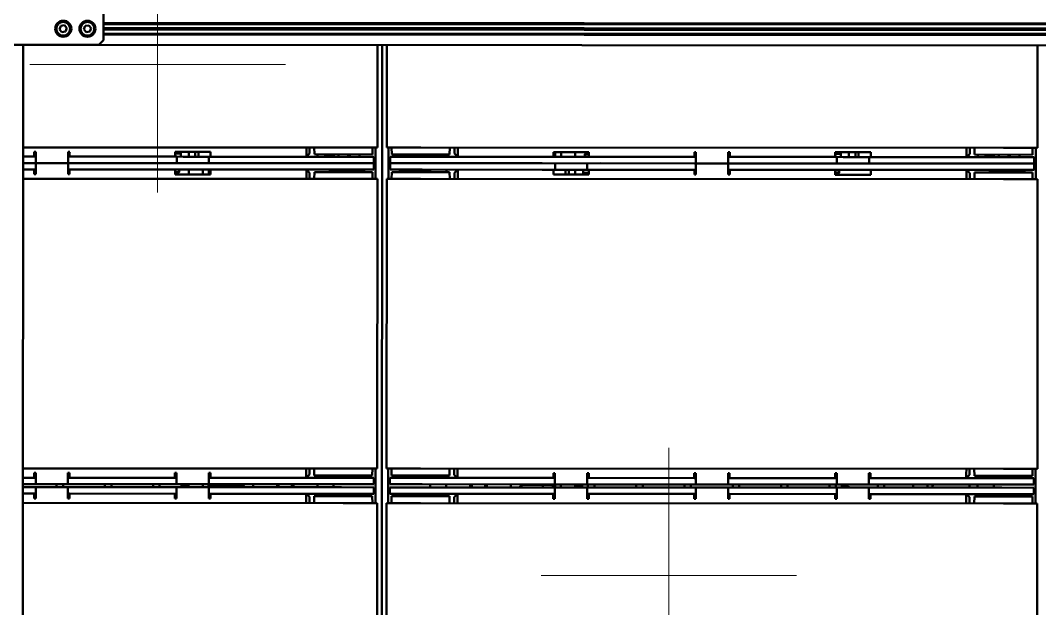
# Model space of a CAD drawing. Header units: millimetres. Extents: x 845401 to 948039, y 511594 to 550263.
# Drawn here: x 913692 to 914325, y 536162 to 536528 of the extents above; entities that cross this region are included whole.
import ezdxf

# ---------------------------------------------------------------- set-up
doc = ezdxf.new("R2010")
doc.units = ezdxf.units.MM
doc.layers.add('00', color=7, linetype='Continuous')
doc.layers.add('A-剖-0.10mm.......SECT-L01', color=255, linetype='Continuous', lineweight=18)
doc.layers.add('可见 (ISO)', color=7, linetype='Continuous', lineweight=50)

# ---------------------------------------------------------------- blocks, each defined once
blk = doc.blocks.new('单件分离新结构核图')
at = {"layer": '可见 (ISO)'}
for p, q in [((4620006.37, 895213.33), (4620006.37, 895169.33)), ((4619979.9, 895178.09), (4619979.11, 895175.94)), ((4619979.11, 895175.94), (4619980.57, 895174.18)), ((4619982.16, 895178.48), (4619979.9, 895178.09)), ((4619983.62, 895176.72), (4619982.16, 895178.48)), ((4619982.83, 895174.57), (4619983.62, 895176.72)), ((4619994.95, 895178.13), (4619994.1, 895176.01)), ((4619994.1, 895176.01), (4619995.51, 895174.2)), ((4619997.22, 895178.45), (4619994.95, 895178.13)), ((4619998.63, 895176.65), (4619997.22, 895178.45)), ((4619997.78, 895174.53), (4619998.63, 895176.65)), ((4620006.37, 895179.93), (4621076.37, 895179.93)), ((4620006.37, 895179.43), (4621076.37, 895179.43)), ((4620006.37, 895179.24), (4621076.37, 895179.24)), ((4620006.37, 895176.85), (4621076.37, 895176.85)), ((4620006.37, 895176.33), (4621076.37, 895176.33)), ((4620006.37, 895175.81), (4621076.37, 895175.81)), ((4619980.57, 895174.18), (4619982.83, 895174.57)), ((4619995.51, 895174.2), (4619997.78, 895174.53)), ((4620003.37, 895166.33), (4620006.37, 895169.33)), ((4620006.37, 895173.42), (4621076.37, 895173.42)), ((4620006.37, 895173.23), (4621076.37, 895173.23)), ((4620006.37, 895172.73), (4621076.37, 895172.73)), ((4620003.37, 895166.33), (4619879.37, 895166.33)), ((4619956.37, 894067.08), (4619956.37, 895166.33)), ((4620003.37, 895166.33), (4621048.75, 895166.33)), ((4620176.47, 895166.33), (4620176.47, 895102.63)), ((4620179.37, 894481.08), (4620179.37, 895166.33)), ((4620179.37, 895166.33), (4620179.37, 894481.08)), ((4620182.27, 895166.33), (4620182.27, 895102.63)), ((4620586.47, 895166.33), (4620586.47, 895102.63)), ((4620155.37, 895102.63), (4619956.37, 895102.63)), ((4619963.37, 895099.38), (4619963.37, 895099.88)), ((4619963.37, 895099.88), (4619964.37, 895099.88)), ((4619963.37, 895099.38), (4619963.37, 895096.88)), ((4619964.37, 895099.88), (4619964.37, 895093.38)), ((4619984.37, 895099.88), (4619984.37, 895093.38)), ((4619984.37, 895099.88), (4619985.37, 895099.88)), ((4619985.37, 895099.88), (4619985.37, 895099.38)), ((4619985.37, 895096.88), (4619985.37, 895099.38)), ((4620050.87, 895099.38), (4620050.87, 895099.88)), ((4620050.87, 895099.88), (4620072.87, 895099.88)), ((4620050.87, 895099.38), (4620050.87, 895096.88)), ((4620054.37, 895099.88), (4620054.37, 895096.88)), ((4620059.37, 895099.88), (4620059.37, 895096.88)), ((4620063.37, 895099.88), (4620063.37, 895096.88)), ((4620065.37, 895096.88), (4620065.37, 895099.88)), ((4620072.87, 895099.88), (4620072.87, 895099.38)), ((4620072.87, 895096.88), (4620072.87, 895099.38)), ((4620132.37, 895102.63), (4620132.37, 895099.38)), ((4620132.37, 895096.88), (4620132.37, 895099.38)), ((4620134.37, 895099.38), (4620134.37, 895102.63)), ((4620134.37, 895099.38), (4620134.37, 895098.88)), ((4620137.37, 895098.38), (4620137.27, 895102.63)), ((4620155.37, 895102.63), (4620176.47, 895102.63)), ((4620173.37, 895098.38), (4620173.46, 895102.63)), ((4620175.37, 895102.63), (4620175.37, 895083.13)), ((4620182.27, 895102.63), (4620203.37, 895102.63)), ((4620183.37, 895083.13), (4620183.37, 895102.63)), ((4620185.37, 895098.38), (4620185.27, 895102.63)), ((4620565.37, 895102.63), (4620203.37, 895102.63)), ((4620221.37, 895098.38), (4620221.46, 895102.63)), ((4620224.37, 895102.63), (4620224.37, 895099.38)), ((4620224.37, 895098.88), (4620224.37, 895099.38)), ((4620226.37, 895099.38), (4620226.37, 895102.63)), ((4620226.37, 895099.38), (4620226.37, 895096.88)), ((4620285.87, 895099.38), (4620285.87, 895099.88)), ((4620285.87, 895099.88), (4620307.87, 895099.88)), ((4620285.87, 895099.38), (4620285.87, 895096.88)), ((4620286.97, 895099.88), (4620286.97, 895096.88)), ((4620290.57, 895096.88), (4620290.57, 895099.88)), ((4620299.37, 895099.88), (4620299.37, 895096.88)), ((4620307.37, 895099.88), (4620307.37, 895098.58)), ((4620307.87, 895099.88), (4620307.87, 895099.38)), ((4620307.87, 895096.88), (4620307.87, 895099.38)), ((4620373.37, 895099.38), (4620373.37, 895099.88)), ((4620373.37, 895099.88), (4620374.37, 895099.88)), ((4620373.37, 895099.38), (4620373.37, 895096.88)), ((4620374.37, 895099.88), (4620374.37, 895093.38)), ((4620394.37, 895099.88), (4620394.37, 895093.38)), ((4620394.37, 895099.88), (4620395.37, 895099.88)), ((4620395.37, 895099.88), (4620395.37, 895099.38)), ((4620395.37, 895096.88), (4620395.37, 895099.38)), ((4620460.87, 895099.38), (4620460.87, 895099.88)), ((4620460.87, 895099.88), (4620482.87, 895099.88)), ((4620460.87, 895099.38), (4620460.87, 895096.88)), ((4620461.37, 895099.88), (4620461.37, 895098.88)), ((4620464.37, 895099.88), (4620464.37, 895096.88)), ((4620469.37, 895099.88), (4620469.37, 895096.88)), ((4620473.37, 895099.88), (4620473.37, 895096.88)), ((4620475.37, 895096.88), (4620475.37, 895099.88)), ((4620482.87, 895099.88), (4620482.87, 895099.38)), ((4620482.87, 895096.88), (4620482.87, 895099.38)), ((4620542.37, 895102.63), (4620542.37, 895099.38)), ((4620542.37, 895096.88), (4620542.37, 895099.38)), ((4620544.37, 895099.38), (4620544.37, 895102.63)), ((4620544.37, 895099.38), (4620544.37, 895098.88)), ((4620547.37, 895098.38), (4620547.27, 895102.63)), ((4620565.37, 895102.63), (4620586.47, 895102.63)), ((4620583.37, 895098.38), (4620583.46, 895102.63)), ((4620585.37, 895102.63), (4620585.37, 895083.13)), ((4619963.37, 895096.88), (4619956.37, 895096.88)), ((4619963.37, 895096.88), (4619964.37, 895096.88)), ((4619964.37, 895092.88), (4619964.37, 895096.88)), ((4619984.37, 895096.88), (4619985.37, 895096.88)), ((4619984.37, 895092.88), (4619984.37, 895096.88)), ((4620043.87, 895096.88), (4619985.37, 895096.88)), ((4620043.87, 895096.88), (4620050.48, 895096.88)), ((4620050.48, 895096.88), (4620050.87, 895096.88)), ((4620054.17, 895098.88), (4620050.87, 895098.88)), ((4620050.87, 895096.88), (4620051.87, 895096.88)), ((4620055.87, 895096.88), (4620051.87, 895096.88)), ((4620051.87, 895092.88), (4620051.87, 895096.88)), ((4620067.87, 895096.88), (4620055.87, 895096.88)), ((4620071.87, 895096.88), (4620067.87, 895096.88)), ((4620071.87, 895096.88), (4620072.87, 895096.88)), ((4620071.87, 895092.88), (4620071.87, 895096.88)), ((4620072.87, 895096.88), (4620073.25, 895096.88)), ((4620073.25, 895096.88), (4620079.87, 895096.88)), ((4620154.37, 895096.88), (4620079.87, 895096.88)), ((4620134.37, 895098.88), (4620132.37, 895096.88)), ((4620173.37, 895098.38), (4620137.37, 895098.38)), ((4620139.37, 895096.88), (4620139.37, 895098.38)), ((4620144.57, 895097.98), (4620144.14, 895097.55)), ((4620148.14, 895097.55), (4620144.14, 895097.55)), ((4620144.14, 895096.88), (4620144.14, 895097.55)), ((4620144.57, 895097.98), (4620147.71, 895097.98)), ((4620147.71, 895097.98), (4620148.14, 895097.55)), ((4620148.14, 895096.88), (4620148.14, 895097.55)), ((4620149.37, 895098.38), (4620149.37, 895096.88)), ((4620152.37, 895096.88), (4620152.37, 895098.38)), ((4620154.37, 895096.88), (4620174.37, 895096.88)), ((4620158.37, 895096.88), (4620158.37, 895098.38)), ((4620159.37, 895096.88), (4620159.37, 895098.38)), ((4620165.37, 895096.88), (4620165.37, 895098.38)), ((4620174.37, 895092.88), (4620174.37, 895096.88)), ((4620184.37, 895096.88), (4620204.37, 895096.88)), ((4620184.37, 895092.88), (4620184.37, 895096.88)), ((4620221.37, 895098.38), (4620185.37, 895098.38)), ((4620193.37, 895096.88), (4620193.37, 895098.38)), ((4620199.37, 895096.88), (4620199.37, 895098.38)), ((4620200.37, 895096.88), (4620200.37, 895098.38)), ((4620373.37, 895096.88), (4620204.37, 895096.88)), ((4620206.37, 895096.88), (4620206.37, 895098.38)), ((4620226.37, 895096.88), (4620224.37, 895098.88)), ((4620307.42, 895098.58), (4620305.42, 895098.58)), ((4620305.42, 895098.22), (4620305.42, 895096.88)), ((4620307.87, 895098.58), (4620307.42, 895098.58)), ((4620373.37, 895096.88), (4620374.37, 895096.88)), ((4620374.37, 895092.88), (4620374.37, 895096.88)), ((4620394.37, 895096.88), (4620395.37, 895096.88)), ((4620394.37, 895092.88), (4620394.37, 895096.88)), ((4620453.87, 895096.88), (4620395.37, 895096.88)), ((4620453.87, 895096.88), (4620460.48, 895096.88)), ((4620460.48, 895096.88), (4620460.87, 895096.88)), ((4620464.17, 895098.88), (4620460.87, 895098.88)), ((4620460.87, 895096.88), (4620461.87, 895096.88)), ((4620465.87, 895096.88), (4620461.87, 895096.88)), ((4620461.87, 895092.88), (4620461.87, 895096.88)), ((4620477.87, 895096.88), (4620465.87, 895096.88)), ((4620481.87, 895096.88), (4620477.87, 895096.88)), ((4620481.87, 895096.88), (4620482.87, 895096.88)), ((4620481.87, 895092.88), (4620481.87, 895096.88)), ((4620482.87, 895096.88), (4620483.25, 895096.88)), ((4620483.25, 895096.88), (4620489.87, 895096.88)), ((4620564.37, 895096.88), (4620489.87, 895096.88)), ((4620544.37, 895098.88), (4620542.37, 895096.88)), ((4620583.37, 895098.38), (4620547.37, 895098.38)), ((4620549.37, 895096.88), (4620549.37, 895098.38)), ((4620554.57, 895097.98), (4620554.14, 895097.55)), ((4620558.14, 895097.55), (4620554.14, 895097.55)), ((4620554.14, 895096.88), (4620554.14, 895097.55)), ((4620554.57, 895097.98), (4620557.71, 895097.98)), ((4620557.71, 895097.98), (4620558.14, 895097.55)), ((4620558.14, 895096.88), (4620558.14, 895097.55)), ((4620559.37, 895098.38), (4620559.37, 895096.88)), ((4620562.37, 895096.88), (4620562.37, 895098.38)), ((4620564.37, 895096.88), (4620584.37, 895096.88)), ((4620568.37, 895096.88), (4620568.37, 895098.38)), ((4620569.37, 895096.88), (4620569.37, 895098.38)), ((4620575.37, 895096.88), (4620575.37, 895098.38)), ((4620584.37, 895092.88), (4620584.37, 895096.88)), ((4619963.37, 895092.88), (4619956.37, 895092.88)), ((4619956.37, 895092.88), (4619963.37, 895092.88)), ((4619956.37, 895088.88), (4619963.37, 895088.88)), ((4619963.37, 895092.88), (4619964.37, 895092.88)), ((4619964.37, 895092.88), (4619963.37, 895092.88)), ((4619964.37, 895088.88), (4619963.37, 895088.88)), ((4619963.37, 895088.88), (4619963.37, 895086.38)), ((4619964.87, 895092.88), (4619964.37, 895092.88)), ((4619964.37, 895092.88), (4619964.37, 895088.88)), ((4619964.37, 895092.88), (4619964.87, 895092.88)), ((4619964.37, 895085.88), (4619964.37, 895092.38)), ((4619983.87, 895092.88), (4619964.87, 895092.88)), ((4619964.87, 895092.88), (4619983.87, 895092.88)), ((4619984.37, 895092.88), (4619983.87, 895092.88)), ((4619983.87, 895092.88), (4619984.37, 895092.88)), ((4619984.37, 895092.88), (4619985.37, 895092.88)), ((4619984.37, 895092.88), (4619984.37, 895088.88)), ((4619985.37, 895092.88), (4619984.37, 895092.88)), ((4619984.37, 895085.88), (4619984.37, 895092.38)), ((4619985.37, 895088.88), (4619984.37, 895088.88)), ((4620154.37, 895092.88), (4619985.37, 895092.88)), ((4619985.37, 895092.88), (4620043.87, 895092.88)), ((4619985.37, 895088.88), (4620154.37, 895088.88)), ((4619985.37, 895086.38), (4619985.37, 895088.88)), ((4620050.87, 895088.88), (4620050.87, 895086.38)), ((4620050.87, 895087.18), (4620051.31, 895087.18)), ((4620051.31, 895087.18), (4620053.31, 895087.18)), ((4620053.31, 895087.54), (4620053.31, 895088.88)), ((4620059.37, 895088.88), (4620059.37, 895085.88)), ((4620068.17, 895088.88), (4620068.17, 895085.88)), ((4620071.76, 895088.88), (4620071.76, 895085.88)), ((4620072.87, 895086.38), (4620072.87, 895088.88)), ((4620079.87, 895092.88), (4620154.37, 895092.88)), ((4620132.37, 895088.88), (4620134.37, 895086.88)), ((4620132.37, 895086.38), (4620132.37, 895088.88)), ((4620134.37, 895086.88), (4620134.37, 895086.38)), ((4620137.37, 895087.38), (4620137.27, 895083.13)), ((4620137.37, 895087.38), (4620173.37, 895087.38)), ((4620146.92, 895088.88), (4620146.92, 895087.98)), ((4620149.37, 895087.98), (4620146.92, 895087.98)), ((4620149.87, 895088.88), (4620149.37, 895088.38)), ((4620161.37, 895088.38), (4620149.37, 895088.38)), ((4620149.37, 895088.38), (4620149.37, 895087.38)), ((4620154.37, 895092.88), (4620174.37, 895092.88)), ((4620174.37, 895092.88), (4620154.37, 895092.88)), ((4620174.37, 895088.88), (4620154.37, 895088.88)), ((4620160.87, 895088.88), (4620161.37, 895088.38)), ((4620168.37, 895088.38), (4620161.37, 895088.38)), ((4620161.37, 895088.38), (4620161.37, 895087.38)), ((4620167.87, 895088.88), (4620168.37, 895088.38)), ((4620168.37, 895088.38), (4620168.37, 895087.38)), ((4620173.37, 895087.38), (4620173.46, 895083.13)), ((4620174.37, 895092.88), (4620174.37, 895088.88)), ((4620184.37, 895092.88), (4620204.37, 895092.88)), ((4620184.37, 895092.88), (4620184.37, 895088.88)), ((4620204.37, 895092.88), (4620184.37, 895092.88)), ((4620204.37, 895088.88), (4620184.37, 895088.88)), ((4620185.37, 895087.38), (4620185.27, 895083.13)), ((4620185.37, 895087.38), (4620221.37, 895087.38)), ((4620190.87, 895088.88), (4620190.37, 895088.38)), ((4620197.37, 895088.38), (4620190.37, 895088.38)), ((4620190.37, 895088.38), (4620190.37, 895087.38)), ((4620197.87, 895088.88), (4620197.37, 895088.38)), ((4620209.37, 895088.38), (4620197.37, 895088.38)), ((4620197.37, 895088.38), (4620197.37, 895087.38)), ((4620278.87, 895092.88), (4620204.37, 895092.88)), ((4620204.37, 895092.88), (4620373.37, 895092.88)), ((4620204.37, 895088.88), (4620278.87, 895088.88)), ((4620208.87, 895088.88), (4620209.37, 895088.38)), ((4620209.37, 895088.38), (4620209.37, 895088.88)), ((4620209.37, 895088.38), (4620209.37, 895087.38)), ((4620219.37, 895088.88), (4620219.37, 895087.38)), ((4620221.37, 895087.38), (4620221.46, 895083.13)), ((4620224.37, 895086.88), (4620226.37, 895088.88)), ((4620224.37, 895086.38), (4620224.37, 895086.88)), ((4620226.37, 895088.88), (4620226.37, 895086.38)), ((4620285.48, 895088.88), (4620278.87, 895088.88)), ((4620285.87, 895088.88), (4620285.48, 895088.88)), ((4620286.87, 895088.88), (4620285.87, 895088.88)), ((4620285.87, 895088.88), (4620285.87, 895086.38)), ((4620286.87, 895092.88), (4620286.87, 895088.88)), ((4620286.87, 895088.88), (4620290.87, 895088.88)), ((4620290.87, 895088.88), (4620302.87, 895088.88)), ((4620293.37, 895088.88), (4620293.37, 895085.88)), ((4620295.37, 895085.88), (4620295.37, 895088.88)), ((4620299.37, 895085.88), (4620299.37, 895088.88)), ((4620302.87, 895088.88), (4620306.87, 895088.88)), ((4620304.37, 895085.88), (4620304.37, 895088.88)), ((4620304.57, 895086.88), (4620307.87, 895086.88)), ((4620306.87, 895092.88), (4620306.87, 895088.88)), ((4620307.87, 895088.88), (4620306.87, 895088.88)), ((4620307.71, 895086.88), (4620307.71, 895085.88)), ((4620307.87, 895086.38), (4620307.87, 895088.88)), ((4620308.25, 895088.88), (4620307.87, 895088.88)), ((4620314.87, 895088.88), (4620308.25, 895088.88)), ((4620373.37, 895092.88), (4620314.87, 895092.88)), ((4620314.87, 895088.88), (4620373.37, 895088.88)), ((4620373.37, 895092.88), (4620374.37, 895092.88)), ((4620374.37, 895092.88), (4620373.37, 895092.88)), ((4620374.37, 895088.88), (4620373.37, 895088.88)), ((4620373.37, 895088.88), (4620373.37, 895086.38)), ((4620374.87, 895092.88), (4620374.37, 895092.88)), ((4620374.37, 895092.88), (4620374.37, 895088.88)), ((4620374.37, 895092.88), (4620374.87, 895092.88)), ((4620374.37, 895085.88), (4620374.37, 895092.38)), ((4620393.87, 895092.88), (4620374.87, 895092.88)), ((4620374.87, 895092.88), (4620393.87, 895092.88)), ((4620394.37, 895092.88), (4620393.87, 895092.88)), ((4620393.87, 895092.88), (4620394.37, 895092.88)), ((4620394.37, 895092.88), (4620395.37, 895092.88)), ((4620394.37, 895092.88), (4620394.37, 895088.88)), ((4620395.37, 895092.88), (4620394.37, 895092.88)), ((4620394.37, 895085.88), (4620394.37, 895092.38)), ((4620395.37, 895088.88), (4620394.37, 895088.88)), ((4620564.37, 895092.88), (4620395.37, 895092.88)), ((4620395.37, 895092.88), (4620453.87, 895092.88)), ((4620395.37, 895088.88), (4620564.37, 895088.88)), ((4620395.37, 895086.38), (4620395.37, 895088.88)), ((4620460.87, 895088.88), (4620460.87, 895086.38)), ((4620460.87, 895087.18), (4620461.31, 895087.18)), ((4620461.31, 895087.18), (4620463.31, 895087.18)), ((4620461.37, 895087.18), (4620461.37, 895085.88)), ((4620463.31, 895087.54), (4620463.31, 895088.88)), ((4620482.87, 895086.38), (4620482.87, 895088.88)), ((4620489.87, 895092.88), (4620564.37, 895092.88)), ((4620542.37, 895088.88), (4620544.37, 895086.88)), ((4620542.37, 895086.38), (4620542.37, 895088.88)), ((4620544.37, 895086.88), (4620544.37, 895086.38)), ((4620547.37, 895087.38), (4620547.27, 895083.13)), ((4620547.37, 895087.38), (4620583.37, 895087.38)), ((4620556.92, 895088.88), (4620556.92, 895087.98)), ((4620559.37, 895087.98), (4620556.92, 895087.98)), ((4620559.87, 895088.88), (4620559.37, 895088.38)), ((4620571.37, 895088.38), (4620559.37, 895088.38)), ((4620559.37, 895088.38), (4620559.37, 895087.38)), ((4620564.37, 895092.88), (4620584.37, 895092.88)), ((4620584.37, 895092.88), (4620564.37, 895092.88)), ((4620584.37, 895088.88), (4620564.37, 895088.88)), ((4620570.87, 895088.88), (4620571.37, 895088.38)), ((4620578.37, 895088.38), (4620571.37, 895088.38)), ((4620571.37, 895088.38), (4620571.37, 895087.38)), ((4620577.87, 895088.88), (4620578.37, 895088.38)), ((4620578.37, 895088.38), (4620578.37, 895087.38)), ((4620583.37, 895087.38), (4620583.46, 895083.13)), ((4620584.37, 895092.88), (4620584.37, 895088.88)), ((4619956.37, 895083.13), (4620155.37, 895083.13)), ((4619963.37, 895085.88), (4619963.37, 895086.38)), ((4619964.37, 895085.88), (4619963.37, 895085.88)), ((4619985.37, 895085.88), (4619984.37, 895085.88)), ((4619985.37, 895086.38), (4619985.37, 895085.88)), ((4620050.87, 895085.88), (4620050.87, 895086.38)), ((4620072.87, 895085.88), (4620050.87, 895085.88)), ((4620072.87, 895086.38), (4620072.87, 895085.88)), ((4620132.37, 895086.38), (4620132.37, 895083.13)), ((4620134.37, 895083.13), (4620134.37, 895086.38)), ((4620176.47, 895083.13), (4620155.37, 895083.13)), ((4620176.47, 894903.13), (4620176.47, 895083.13)), ((4620203.37, 895083.13), (4620182.27, 895083.13)), ((4620182.27, 894903.13), (4620182.27, 895083.13)), ((4620203.37, 895083.13), (4620565.37, 895083.13)), ((4620224.37, 895086.38), (4620224.37, 895083.13)), ((4620226.37, 895083.13), (4620226.37, 895086.38)), ((4620285.87, 895085.88), (4620285.87, 895086.38)), ((4620307.87, 895085.88), (4620285.87, 895085.88)), ((4620307.87, 895086.38), (4620307.87, 895085.88)), ((4620373.37, 895085.88), (4620373.37, 895086.38)), ((4620374.37, 895085.88), (4620373.37, 895085.88)), ((4620395.37, 895085.88), (4620394.37, 895085.88)), ((4620395.37, 895086.38), (4620395.37, 895085.88)), ((4620460.87, 895085.88), (4620460.87, 895086.38)), ((4620482.87, 895085.88), (4620460.87, 895085.88)), ((4620482.87, 895086.38), (4620482.87, 895085.88)), ((4620542.37, 895086.38), (4620542.37, 895083.13)), ((4620544.37, 895083.13), (4620544.37, 895086.38)), ((4620586.47, 895083.13), (4620565.37, 895083.13)), ((4620586.47, 894903.13), (4620586.47, 895083.13)), ((4619956.37, 894903.13), (4620155.37, 894903.13)), ((4620132.37, 894903.13), (4620132.37, 894899.88)), ((4620134.37, 894899.88), (4620134.37, 894903.13)), ((4620137.37, 894898.88), (4620137.27, 894903.13)), ((4620176.47, 894903.13), (4620155.37, 894903.13)), ((4620173.37, 894898.88), (4620173.46, 894903.13)), ((4620175.37, 894903.13), (4620175.37, 894881.73)), ((4620203.37, 894903.13), (4620182.27, 894903.13)), ((4620183.37, 894881.73), (4620183.37, 894903.13)), ((4620185.37, 894898.88), (4620185.27, 894903.13)), ((4620203.37, 894903.13), (4620565.37, 894903.13)), ((4620221.37, 894898.88), (4620221.46, 894903.13)), ((4620224.37, 894903.13), (4620224.37, 894899.88)), ((4620226.37, 894899.88), (4620226.37, 894903.13)), ((4620542.37, 894903.13), (4620542.37, 894899.88)), ((4620544.37, 894899.88), (4620544.37, 894903.13)), ((4620547.37, 894898.88), (4620547.27, 894903.13)), ((4620586.47, 894903.13), (4620565.37, 894903.13)), ((4620583.37, 894898.88), (4620583.46, 894903.13)), ((4620585.37, 894903.13), (4620585.37, 894881.73)), ((4619963.37, 894897.38), (4619956.37, 894897.38)), ((4619963.37, 894899.88), (4619963.37, 894900.38)), ((4619963.37, 894900.38), (4619964.37, 894900.38)), ((4619963.37, 894900.08), (4619964.37, 894900.08)), ((4619963.37, 894899.88), (4619963.37, 894897.38)), ((4619963.37, 894897.38), (4619964.37, 894897.38)), ((4619964.37, 894900.38), (4619964.37, 894893.88)), ((4619964.37, 894897.38), (4619964.37, 894893.38)), ((4619984.37, 894900.38), (4619984.37, 894893.88)), ((4619984.37, 894900.38), (4619985.37, 894900.38)), ((4619984.37, 894900.08), (4619985.37, 894900.08)), ((4619984.37, 894897.38), (4619984.37, 894893.38)), ((4619984.37, 894897.38), (4619985.37, 894897.38)), ((4619985.37, 894900.38), (4619985.37, 894899.88)), ((4619985.37, 894897.38), (4619985.37, 894899.88)), ((4620050.87, 894897.38), (4619985.37, 894897.38)), ((4620050.87, 894899.88), (4620050.87, 894900.38)), ((4620050.87, 894900.38), (4620051.87, 894900.38)), ((4620050.87, 894899.88), (4620050.87, 894897.38)), ((4620050.87, 894897.38), (4620051.87, 894897.38)), ((4620051.87, 894900.38), (4620051.87, 894893.88)), ((4620051.87, 894897.38), (4620051.87, 894893.38)), ((4620071.87, 894900.38), (4620071.87, 894893.88)), ((4620071.87, 894900.38), (4620072.87, 894900.38)), ((4620071.87, 894897.38), (4620071.87, 894893.38)), ((4620071.87, 894897.38), (4620072.87, 894897.38)), ((4620072.87, 894900.38), (4620072.87, 894899.88)), ((4620072.87, 894897.38), (4620072.87, 894899.88)), ((4620154.37, 894897.38), (4620072.87, 894897.38)), ((4620132.37, 894897.38), (4620132.37, 894899.88)), ((4620132.37, 894897.38), (4620134.37, 894899.38)), ((4620134.37, 894899.88), (4620134.37, 894899.38)), ((4620137.37, 894898.88), (4620173.37, 894898.88)), ((4620139.37, 894897.38), (4620139.37, 894898.88)), ((4620149.37, 894898.88), (4620149.37, 894897.88)), ((4620149.37, 894897.88), (4620149.37, 894897.38)), ((4620149.37, 894897.88), (4620161.37, 894897.88)), ((4620149.87, 894897.38), (4620149.37, 894897.88)), ((4620154.37, 894897.38), (4620174.37, 894897.38)), ((4620160.87, 894897.38), (4620161.37, 894897.88)), ((4620161.37, 894898.88), (4620161.37, 894897.88)), ((4620161.37, 894897.88), (4620168.37, 894897.88)), ((4620167.87, 894897.38), (4620168.37, 894897.88)), ((4620168.37, 894898.88), (4620168.37, 894897.88)), ((4620174.37, 894897.38), (4620174.37, 894893.38)), ((4620184.37, 894897.38), (4620184.37, 894893.38)), ((4620184.37, 894897.38), (4620204.37, 894897.38)), ((4620185.37, 894898.88), (4620221.37, 894898.88)), ((4620190.37, 894898.88), (4620190.37, 894897.88)), ((4620190.37, 894897.88), (4620197.37, 894897.88)), ((4620190.87, 894897.38), (4620190.37, 894897.88)), ((4620197.37, 894898.88), (4620197.37, 894897.88)), ((4620197.37, 894897.88), (4620209.37, 894897.88)), ((4620197.87, 894897.38), (4620197.37, 894897.88)), ((4620285.87, 894897.38), (4620204.37, 894897.38)), ((4620208.87, 894897.38), (4620209.37, 894897.88)), ((4620209.37, 894898.88), (4620209.37, 894897.88)), ((4620209.37, 894897.38), (4620209.37, 894897.88)), ((4620219.37, 894898.88), (4620219.37, 894897.38)), ((4620224.37, 894899.38), (4620224.37, 894899.88)), ((4620224.37, 894899.38), (4620226.37, 894897.38)), ((4620226.37, 894899.88), (4620226.37, 894897.38)), ((4620285.87, 894899.88), (4620285.87, 894900.38)), ((4620285.87, 894900.38), (4620286.87, 894900.38)), ((4620285.87, 894899.88), (4620285.87, 894897.38)), ((4620285.87, 894897.38), (4620286.87, 894897.38)), ((4620286.87, 894900.38), (4620286.87, 894893.88)), ((4620286.87, 894897.38), (4620286.87, 894893.38)), ((4620306.87, 894900.38), (4620306.87, 894893.88)), ((4620306.87, 894900.38), (4620307.87, 894900.38)), ((4620306.87, 894899.38), (4620307.87, 894899.38)), ((4620306.87, 894897.38), (4620306.87, 894893.38)), ((4620306.87, 894897.38), (4620307.87, 894897.38)), ((4620307.37, 894900.38), (4620307.37, 894899.38)), ((4620307.87, 894900.38), (4620307.87, 894899.88)), ((4620307.87, 894897.38), (4620307.87, 894899.88)), ((4620373.37, 894897.38), (4620307.87, 894897.38)), ((4620373.37, 894899.88), (4620373.37, 894900.38)), ((4620373.37, 894900.38), (4620374.37, 894900.38)), ((4620373.37, 894900.08), (4620374.37, 894900.08)), ((4620373.37, 894899.88), (4620373.37, 894897.38)), ((4620373.37, 894897.38), (4620374.37, 894897.38)), ((4620374.37, 894900.38), (4620374.37, 894893.88)), ((4620374.37, 894897.38), (4620374.37, 894893.38)), ((4620394.37, 894900.38), (4620394.37, 894893.88)), ((4620394.37, 894900.38), (4620395.37, 894900.38)), ((4620394.37, 894900.08), (4620395.37, 894900.08)), ((4620394.37, 894897.38), (4620394.37, 894893.38)), ((4620394.37, 894897.38), (4620395.37, 894897.38)), ((4620395.37, 894900.38), (4620395.37, 894899.88)), ((4620395.37, 894897.38), (4620395.37, 894899.88)), ((4620460.87, 894897.38), (4620395.37, 894897.38)), ((4620460.87, 894899.88), (4620460.87, 894900.38)), ((4620460.87, 894900.38), (4620461.87, 894900.38)), ((4620460.87, 894900.08), (4620461.87, 894900.08)), ((4620460.87, 894899.88), (4620460.87, 894897.38)), ((4620460.87, 894897.38), (4620461.87, 894897.38)), ((4620461.37, 894900.38), (4620461.37, 894900.08)), ((4620461.87, 894900.38), (4620461.87, 894893.88)), ((4620461.87, 894897.38), (4620461.87, 894893.38)), ((4620481.87, 894900.38), (4620481.87, 894893.88)), ((4620481.87, 894900.38), (4620482.87, 894900.38)), ((4620481.87, 894900.08), (4620482.87, 894900.08)), ((4620481.87, 894897.38), (4620481.87, 894893.38)), ((4620481.87, 894897.38), (4620482.87, 894897.38)), ((4620482.87, 894900.38), (4620482.87, 894899.88)), ((4620482.87, 894897.38), (4620482.87, 894899.88)), ((4620564.37, 894897.38), (4620482.87, 894897.38)), ((4620542.37, 894897.38), (4620542.37, 894899.88)), ((4620542.37, 894897.38), (4620544.37, 894899.38)), ((4620544.37, 894899.88), (4620544.37, 894899.38)), ((4620547.37, 894898.88), (4620583.37, 894898.88)), ((4620549.37, 894897.38), (4620549.37, 894898.88)), ((4620559.37, 894898.88), (4620559.37, 894897.88)), ((4620559.37, 894897.88), (4620559.37, 894897.38)), ((4620559.37, 894897.88), (4620571.37, 894897.88)), ((4620559.87, 894897.38), (4620559.37, 894897.88)), ((4620564.37, 894897.38), (4620584.37, 894897.38)), ((4620570.87, 894897.38), (4620571.37, 894897.88)), ((4620571.37, 894898.88), (4620571.37, 894897.88)), ((4620571.37, 894897.88), (4620578.37, 894897.88)), ((4620577.87, 894897.38), (4620578.37, 894897.88)), ((4620578.37, 894898.88), (4620578.37, 894897.88)), ((4620584.37, 894897.38), (4620584.37, 894893.38)), ((4619956.37, 894893.38), (4619963.37, 894893.38)), ((4619963.37, 894891.48), (4619956.37, 894891.48)), ((4619964.37, 894893.38), (4619963.37, 894893.38)), ((4619963.37, 894891.48), (4619964.37, 894891.48)), ((4619964.37, 894893.38), (4619964.87, 894893.38)), ((4619964.87, 894891.48), (4619964.37, 894891.48)), ((4619964.37, 894887.48), (4619964.37, 894891.48)), ((4619964.37, 894884.48), (4619964.37, 894890.98)), ((4619964.87, 894893.38), (4619983.87, 894893.38)), ((4619983.87, 894891.48), (4619964.87, 894891.48)), ((4619977.37, 894893.38), (4619977.37, 894891.48)), ((4619981.37, 894893.38), (4619981.37, 894891.48)), ((4619983.87, 894893.38), (4619984.37, 894893.38)), ((4619984.37, 894891.48), (4619983.87, 894891.48)), ((4619985.37, 894893.38), (4619984.37, 894893.38)), ((4619984.37, 894891.48), (4619985.37, 894891.48)), ((4619984.37, 894887.48), (4619984.37, 894891.48)), ((4619984.37, 894884.48), (4619984.37, 894890.98)), ((4619985.37, 894893.38), (4620050.87, 894893.38)), ((4620050.87, 894891.48), (4619985.37, 894891.48)), ((4620007.37, 894893.38), (4620007.37, 894891.48)), ((4620011.37, 894893.38), (4620011.37, 894891.48)), ((4620037.37, 894893.38), (4620037.37, 894891.48)), ((4620041.37, 894893.38), (4620041.37, 894891.48)), ((4620051.87, 894893.38), (4620050.87, 894893.38)), ((4620050.87, 894891.48), (4620051.87, 894891.48)), ((4620051.87, 894893.38), (4620052.37, 894893.38)), ((4620052.37, 894891.48), (4620051.87, 894891.48)), ((4620051.87, 894887.48), (4620051.87, 894891.48)), ((4620051.87, 894884.48), (4620051.87, 894890.98)), ((4620052.37, 894893.38), (4620071.37, 894893.38)), ((4620071.37, 894891.48), (4620052.37, 894891.48)), ((4620054.37, 894892.23), (4620054.37, 894891.48)), ((4620058.87, 894892.23), (4620054.37, 894892.23)), ((4620059.37, 894893.38), (4620059.37, 894891.73)), ((4620059.37, 894891.73), (4620059.37, 894891.48)), ((4620068.17, 894893.38), (4620068.17, 894891.48)), ((4620071.37, 894893.38), (4620071.87, 894893.38)), ((4620071.87, 894891.48), (4620071.37, 894891.48)), ((4620071.76, 894893.38), (4620071.76, 894891.57)), ((4620072.87, 894893.38), (4620071.87, 894893.38)), ((4620071.87, 894891.48), (4620072.87, 894891.48)), ((4620071.87, 894887.48), (4620071.87, 894891.48)), ((4620071.87, 894884.48), (4620071.87, 894890.98)), ((4620072.87, 894893.38), (4620154.37, 894893.38)), ((4620154.37, 894891.48), (4620072.87, 894891.48)), ((4620074.37, 894893.08), (4620091.37, 894893.08)), ((4620079.37, 894891.48), (4620079.37, 894893.08)), ((4620099.37, 894893.38), (4620099.37, 894891.48)), ((4620114.27, 894891.48), (4620114.27, 894893.38)), ((4620115.27, 894891.48), (4620115.27, 894893.38)), ((4620123.47, 894891.48), (4620123.47, 894893.38)), ((4620124.47, 894891.48), (4620124.47, 894893.38)), ((4620139.37, 894891.48), (4620139.37, 894893.38)), ((4620149.37, 894893.38), (4620149.37, 894891.48)), ((4620174.37, 894893.38), (4620154.37, 894893.38)), ((4620154.37, 894891.48), (4620174.37, 894891.48)), ((4620174.37, 894887.48), (4620174.37, 894891.48)), ((4620204.37, 894893.38), (4620184.37, 894893.38)), ((4620184.37, 894891.48), (4620204.37, 894891.48)), ((4620184.37, 894887.48), (4620184.37, 894891.48)), ((4620204.37, 894893.38), (4620285.87, 894893.38)), ((4620285.87, 894891.48), (4620204.37, 894891.48)), ((4620209.37, 894891.48), (4620209.37, 894893.38)), ((4620219.37, 894893.38), (4620219.37, 894891.48)), ((4620234.27, 894891.48), (4620234.27, 894893.38)), ((4620235.27, 894891.48), (4620235.27, 894893.38)), ((4620243.47, 894891.48), (4620243.47, 894893.38)), ((4620244.47, 894891.48), (4620244.47, 894893.38)), ((4620259.37, 894893.38), (4620259.37, 894891.48)), ((4620267.37, 894893.08), (4620284.37, 894893.08)), ((4620279.37, 894891.48), (4620279.37, 894893.08)), ((4620286.87, 894893.38), (4620285.87, 894893.38)), ((4620285.87, 894891.48), (4620286.87, 894891.48)), ((4620286.87, 894893.38), (4620287.37, 894893.38)), ((4620287.37, 894891.48), (4620286.87, 894891.48)), ((4620286.87, 894887.48), (4620286.87, 894891.48)), ((4620286.87, 894884.48), (4620286.87, 894890.98)), ((4620286.97, 894893.38), (4620286.97, 894891.57)), ((4620287.37, 894893.38), (4620306.37, 894893.38)), ((4620306.37, 894891.48), (4620287.37, 894891.48)), ((4620290.57, 894891.48), (4620290.57, 894893.38)), ((4620299.37, 894893.13), (4620299.37, 894893.38)), ((4620299.37, 894893.13), (4620299.37, 894891.48)), ((4620299.87, 894892.63), (4620304.37, 894892.63)), ((4620304.37, 894892.63), (4620304.37, 894893.38)), ((4620306.37, 894893.38), (4620306.87, 894893.38)), ((4620306.87, 894891.48), (4620306.37, 894891.48)), ((4620307.87, 894893.38), (4620306.87, 894893.38)), ((4620306.87, 894891.48), (4620307.87, 894891.48)), ((4620306.87, 894887.48), (4620306.87, 894891.48)), ((4620306.87, 894884.48), (4620306.87, 894890.98)), ((4620307.37, 894893.38), (4620307.37, 894891.48)), ((4620307.87, 894893.38), (4620373.37, 894893.38)), ((4620373.37, 894891.48), (4620307.87, 894891.48)), ((4620311.37, 894893.38), (4620311.37, 894891.48)), ((4620337.37, 894893.38), (4620337.37, 894891.48)), ((4620341.37, 894893.38), (4620341.37, 894891.48)), ((4620367.37, 894893.38), (4620367.37, 894891.48)), ((4620371.37, 894893.38), (4620371.37, 894891.48)), ((4620374.37, 894893.38), (4620373.37, 894893.38)), ((4620373.37, 894891.48), (4620374.37, 894891.48)), ((4620374.37, 894893.38), (4620374.87, 894893.38)), ((4620374.87, 894891.48), (4620374.37, 894891.48)), ((4620374.37, 894887.48), (4620374.37, 894891.48)), ((4620374.37, 894884.48), (4620374.37, 894890.98)), ((4620374.87, 894893.38), (4620393.87, 894893.38)), ((4620393.87, 894891.48), (4620374.87, 894891.48)), ((4620393.87, 894893.38), (4620394.37, 894893.38)), ((4620394.37, 894891.48), (4620393.87, 894891.48)), ((4620395.37, 894893.38), (4620394.37, 894893.38)), ((4620394.37, 894891.48), (4620395.37, 894891.48)), ((4620394.37, 894887.48), (4620394.37, 894891.48)), ((4620394.37, 894884.48), (4620394.37, 894890.98)), ((4620395.37, 894893.38), (4620460.87, 894893.38)), ((4620460.87, 894891.48), (4620395.37, 894891.48)), ((4620397.37, 894893.38), (4620397.37, 894891.48)), ((4620401.37, 894893.38), (4620401.37, 894891.48)), ((4620427.37, 894893.38), (4620427.37, 894891.48)), ((4620431.37, 894893.38), (4620431.37, 894891.48)), ((4620457.37, 894893.38), (4620457.37, 894891.48)), ((4620461.87, 894893.38), (4620460.87, 894893.38)), ((4620460.87, 894891.48), (4620461.87, 894891.48)), ((4620461.37, 894893.38), (4620461.37, 894891.48)), ((4620461.87, 894893.38), (4620462.37, 894893.38)), ((4620462.37, 894891.48), (4620461.87, 894891.48)), ((4620461.87, 894887.48), (4620461.87, 894891.48)), ((4620461.87, 894884.48), (4620461.87, 894890.98)), ((4620462.37, 894893.38), (4620481.37, 894893.38)), ((4620481.37, 894891.48), (4620462.37, 894891.48)), ((4620464.37, 894892.23), (4620464.37, 894891.48)), ((4620468.87, 894892.23), (4620464.37, 894892.23)), ((4620469.37, 894891.73), (4620469.37, 894891.48)), ((4620481.37, 894893.38), (4620481.87, 894893.38)), ((4620481.87, 894891.48), (4620481.37, 894891.48)), ((4620482.87, 894893.38), (4620481.87, 894893.38)), ((4620481.87, 894891.48), (4620482.87, 894891.48)), ((4620481.87, 894887.48), (4620481.87, 894891.48)), ((4620481.87, 894884.48), (4620481.87, 894890.98)), ((4620482.87, 894893.38), (4620564.37, 894893.38)), ((4620564.37, 894891.48), (4620482.87, 894891.48)), ((4620487.37, 894893.38), (4620487.37, 894891.48)), ((4620491.37, 894893.38), (4620491.37, 894891.48)), ((4620509.37, 894891.48), (4620509.37, 894893.38)), ((4620518.17, 894893.38), (4620518.17, 894891.48)), ((4620549.37, 894891.48), (4620549.37, 894893.38)), ((4620559.37, 894893.38), (4620559.37, 894891.48)), ((4620584.37, 894893.38), (4620564.37, 894893.38)), ((4620564.37, 894891.48), (4620584.37, 894891.48)), ((4620584.37, 894887.48), (4620584.37, 894891.48)), ((4619956.37, 894887.48), (4619963.37, 894887.48)), ((4619964.37, 894887.48), (4619963.37, 894887.48)), ((4619963.37, 894887.48), (4619963.37, 894884.98)), ((4619963.37, 894884.48), (4619963.37, 894884.98)), ((4619964.37, 894884.48), (4619963.37, 894884.48)), ((4619985.37, 894887.48), (4619984.37, 894887.48)), ((4619985.37, 894884.48), (4619984.37, 894884.48)), ((4619985.37, 894887.48), (4620050.87, 894887.48)), ((4619985.37, 894884.98), (4619985.37, 894887.48)), ((4619985.37, 894884.98), (4619985.37, 894884.48)), ((4620051.87, 894887.48), (4620050.87, 894887.48)), ((4620050.87, 894887.48), (4620050.87, 894884.98)), ((4620051.87, 894885.48), (4620050.87, 894885.48)), ((4620050.87, 894884.48), (4620050.87, 894884.98)), ((4620051.87, 894884.48), (4620050.87, 894884.48)), ((4620072.87, 894887.48), (4620071.87, 894887.48)), ((4620072.87, 894884.48), (4620071.87, 894884.48)), ((4620072.87, 894887.48), (4620154.37, 894887.48)), ((4620072.87, 894884.98), (4620072.87, 894887.48)), ((4620072.87, 894884.98), (4620072.87, 894884.48)), ((4620134.37, 894885.48), (4620132.37, 894887.48)), ((4620132.37, 894884.98), (4620132.37, 894887.48)), ((4620132.37, 894884.98), (4620132.37, 894881.73)), ((4620134.37, 894885.48), (4620134.37, 894884.98)), ((4620134.37, 894881.73), (4620134.37, 894884.98)), ((4620137.37, 894885.98), (4620137.27, 894881.73)), ((4620173.37, 894885.98), (4620137.37, 894885.98)), ((4620139.37, 894885.98), (4620139.37, 894887.48)), ((4620149.37, 894887.48), (4620149.37, 894886.18)), ((4620149.37, 894886.18), (4620152.37, 894886.18)), ((4620152.37, 894887.48), (4620152.37, 894885.98)), ((4620174.37, 894887.48), (4620154.37, 894887.48)), ((4620158.37, 894887.48), (4620158.37, 894885.98)), ((4620158.37, 894886.18), (4620159.37, 894886.18)), ((4620159.37, 894887.48), (4620159.37, 894885.98)), ((4620165.37, 894887.48), (4620165.37, 894885.98)), ((4620165.37, 894886.18), (4620169.37, 894886.18)), ((4620169.37, 894886.18), (4620169.37, 894885.98)), ((4620173.37, 894885.98), (4620173.46, 894881.73)), ((4620204.37, 894887.48), (4620184.37, 894887.48)), ((4620185.37, 894885.98), (4620185.27, 894881.73)), ((4620221.37, 894885.98), (4620185.37, 894885.98)), ((4620189.37, 894886.18), (4620193.37, 894886.18)), ((4620189.37, 894885.98), (4620189.37, 894886.18)), ((4620193.37, 894887.48), (4620193.37, 894885.98)), ((4620199.37, 894887.48), (4620199.37, 894885.98)), ((4620199.37, 894886.18), (4620200.37, 894886.18)), ((4620200.37, 894887.48), (4620200.37, 894885.98)), ((4620204.37, 894887.48), (4620285.87, 894887.48)), ((4620206.37, 894887.48), (4620206.37, 894885.98)), ((4620206.37, 894886.18), (4620209.37, 894886.18)), ((4620209.37, 894886.18), (4620209.37, 894887.48)), ((4620219.37, 894887.48), (4620219.37, 894885.98)), ((4620221.37, 894885.98), (4620221.46, 894881.73)), ((4620226.37, 894887.48), (4620224.37, 894885.48)), ((4620224.37, 894884.98), (4620224.37, 894885.48)), ((4620224.37, 894884.98), (4620224.37, 894881.73)), ((4620226.37, 894887.48), (4620226.37, 894884.98)), ((4620226.37, 894881.73), (4620226.37, 894884.98)), ((4620286.87, 894887.48), (4620285.87, 894887.48)), ((4620285.87, 894887.48), (4620285.87, 894884.98)), ((4620285.87, 894884.48), (4620285.87, 894884.98)), ((4620286.87, 894884.48), (4620285.87, 894884.48)), ((4620307.87, 894887.48), (4620306.87, 894887.48)), ((4620307.87, 894884.48), (4620306.87, 894884.48)), ((4620307.37, 894887.48), (4620307.37, 894884.48)), ((4620307.87, 894887.48), (4620373.37, 894887.48)), ((4620307.87, 894884.98), (4620307.87, 894887.48)), ((4620307.87, 894884.98), (4620307.87, 894884.48)), ((4620374.37, 894887.48), (4620373.37, 894887.48)), ((4620373.37, 894887.48), (4620373.37, 894884.98)), ((4620373.37, 894884.48), (4620373.37, 894884.98)), ((4620374.37, 894884.48), (4620373.37, 894884.48)), ((4620395.37, 894887.48), (4620394.37, 894887.48)), ((4620395.37, 894884.48), (4620394.37, 894884.48)), ((4620395.37, 894887.48), (4620460.87, 894887.48)), ((4620395.37, 894884.98), (4620395.37, 894887.48)), ((4620395.37, 894884.98), (4620395.37, 894884.48)), ((4620461.87, 894887.48), (4620460.87, 894887.48)), ((4620460.87, 894887.48), (4620460.87, 894884.98)), ((4620461.87, 894885.48), (4620460.87, 894885.48)), ((4620460.87, 894884.48), (4620460.87, 894884.98)), ((4620461.87, 894884.48), (4620460.87, 894884.48)), ((4620461.37, 894885.48), (4620461.37, 894884.48)), ((4620482.87, 894887.48), (4620481.87, 894887.48)), ((4620482.87, 894884.48), (4620481.87, 894884.48)), ((4620482.87, 894887.48), (4620564.37, 894887.48)), ((4620482.87, 894884.98), (4620482.87, 894887.48)), ((4620482.87, 894884.98), (4620482.87, 894884.48)), ((4620544.37, 894885.48), (4620542.37, 894887.48)), ((4620542.37, 894884.98), (4620542.37, 894887.48)), ((4620542.37, 894884.98), (4620542.37, 894881.73)), ((4620544.37, 894885.48), (4620544.37, 894884.98)), ((4620544.37, 894881.73), (4620544.37, 894884.98)), ((4620547.37, 894885.98), (4620547.27, 894881.73)), ((4620583.37, 894885.98), (4620547.37, 894885.98)), ((4620549.37, 894885.98), (4620549.37, 894887.48)), ((4620559.37, 894887.48), (4620559.37, 894886.18)), ((4620559.37, 894886.18), (4620562.37, 894886.18)), ((4620562.37, 894887.48), (4620562.37, 894885.98)), ((4620584.37, 894887.48), (4620564.37, 894887.48)), ((4620568.37, 894887.48), (4620568.37, 894885.98)), ((4620568.37, 894886.18), (4620569.37, 894886.18)), ((4620569.37, 894887.48), (4620569.37, 894885.98)), ((4620575.37, 894887.48), (4620575.37, 894885.98)), ((4620575.37, 894886.18), (4620579.37, 894886.18)), ((4620579.37, 894886.18), (4620579.37, 894885.98)), ((4620583.37, 894885.98), (4620583.46, 894881.73)), ((4620155.37, 894881.73), (4619956.37, 894881.73)), ((4620155.37, 894881.73), (4620176.47, 894881.73)), ((4620176.47, 894881.73), (4620176.47, 894701.73)), ((4620182.27, 894881.73), (4620203.37, 894881.73)), ((4620182.27, 894881.73), (4620182.27, 894701.73)), ((4620565.37, 894881.73), (4620203.37, 894881.73)), ((4620565.37, 894881.73), (4620586.47, 894881.73)), ((4620586.47, 894881.73), (4620586.47, 894701.73))]:
    blk.add_line(p, q, dxfattribs=at)
for centre, radius in [((4619981.37, 895176.33), 5), ((4619981.37, 895176.33), 4.25), ((4619996.37, 895176.33), 5), ((4619996.37, 895176.33), 4.25)]:
    blk.add_circle(centre, radius, dxfattribs=at)
for centre, radius, start, end in [((4619964.87, 895093.38), 0.5, 180, 270), ((4619983.87, 895093.38), 0.5, 270, 0), ((4620054.17, 895099.08), 0.2, 270, 0), ((4620374.87, 895093.38), 0.5, 180, 270), ((4620393.87, 895093.38), 0.5, 270, 0), ((4620464.17, 895099.08), 0.2, 270, 0), ((4620541.37, 895096.08), 3, 15.46601, 42.29805), ((4619964.87, 895092.38), 0.5, 90, 180), ((4619983.87, 895092.38), 0.5, 0, 90), ((4620304.57, 895086.68), 0.2, 90, 180), ((4620374.87, 895092.38), 0.5, 90, 180), ((4620393.87, 895092.38), 0.5, 0, 90), ((4620074.37, 894902.08), 3, 214.51811, 240), ((4620284.37, 894902.08), 3, 300, 325.48189), ((4619964.87, 894893.88), 0.5, 180, 270), ((4619964.87, 894890.98), 0.5, 90, 180), ((4619983.87, 894893.88), 0.5, 270, 0), ((4619983.87, 894890.98), 0.5, 0, 90), ((4620052.37, 894893.88), 0.5, 180, 270), ((4620052.37, 894890.98), 0.5, 90, 180), ((4620058.87, 894891.73), 0.5, 0, 90), ((4620071.37, 894893.88), 0.5, 270, 0), ((4620071.37, 894890.98), 0.5, 0, 90), ((4620074.37, 894890.08), 3, 150.19009, 152.18186), ((4620074.37, 894890.08), 3, 90, 150.19009), ((4620091.37, 894890.08), 3, 27.81814, 90), ((4620267.37, 894890.08), 3, 90, 152.18186), ((4620284.37, 894890.08), 3, 29.80991, 90), ((4620287.37, 894893.88), 0.5, 180, 270), ((4620287.37, 894890.98), 0.5, 90, 180), ((4620284.37, 894890.08), 3, 27.81814, 29.80991), ((4620299.87, 894893.13), 0.5, 180, 270), ((4620306.37, 894893.88), 0.5, 270, 0), ((4620306.37, 894890.98), 0.5, 0, 90), ((4620374.87, 894893.88), 0.5, 180, 270), ((4620374.87, 894890.98), 0.5, 90, 180), ((4620393.87, 894893.88), 0.5, 270, 0), ((4620393.87, 894890.98), 0.5, 0, 90), ((4620462.37, 894893.88), 0.5, 180, 270), ((4620462.37, 894890.98), 0.5, 90, 180), ((4620468.87, 894891.73), 0.5, 0, 90), ((4620481.37, 894893.88), 0.5, 270, 0), ((4620481.37, 894890.98), 0.5, 0, 90), ((4620524.37, 894892.08), 3, 154.32071, 191.53696), ((4620541.37, 894892.08), 3, 348.46304, 25.67929)]:
    blk.add_arc(centre, radius, start, end, dxfattribs=at)
for points, weights in [([(4620307.42, 895098.58), (4620306.49, 895098.58), (4620305.42, 895098.22)], [1, 1.0379548493, 1]), ([(4620305.42, 895098.22), (4620305.42, 895098.58), (4620305.42, 895098.58)], [1, 1.0379548493, 1]), ([(4620307.87, 895098.56), (4620307.64, 895098.58), (4620307.42, 895098.58)], [1.01360535693, 1.00888049391, 1]), ([(4620050.87, 895087.2), (4620051.09, 895087.18), (4620051.31, 895087.18)], [1.01360535693, 1.00888049391, 1]), ([(4620051.31, 895087.18), (4620052.24, 895087.18), (4620053.31, 895087.54)], [1, 1.0379548493, 1]), ([(4620053.31, 895087.54), (4620053.31, 895087.18), (4620053.31, 895087.18)], [1, 1.0379548493, 1]), ([(4620460.87, 895087.2), (4620461.09, 895087.18), (4620461.31, 895087.18)], [1.01360535693, 1.00888049391, 1]), ([(4620461.31, 895087.18), (4620462.24, 895087.18), (4620463.31, 895087.54)], [1, 1.0379548493, 1]), ([(4620463.31, 895087.54), (4620463.31, 895087.18), (4620463.31, 895087.18)], [1, 1.0379548493, 1])]:
    blk.add_rational_spline(points, weights, degree=2, dxfattribs=at)
blk = doc.blocks.new('C线')
at = {"layer": 'A-剖-0.10mm.......SECT-L01', "color": 1, "rotation": 359.9712527628268}
blk.add_blockref('单件分离新结构核图', (-3624841.16, -417498.02, 12.69), dxfattribs=at)
blk = doc.blocks.new('BC线平台')
at = {"layer": 'A-剖-0.10mm.......SECT-L01'}
h = blk.add_hatch(dxfattribs=at)
h.set_pattern_fill('CROSS', color=2, scale=50)
h.set_pattern_definition([(0, (691447.87, 341554.85), (317.5, 317.5), [158.75, -476.25]), (90, (691527.24, 341475.47), (-317.5, 317.5), [158.75, -476.25])])
h.paths.add_polyline_path([(791174.13, 370096.42), (802932.03, 370096.42), (802932.03, 366396.42), (791174.13, 366396.42)])

msp = doc.modelspace()

# ---------------------------------------------------------------- block references
at = {"layer": '00'}
for name, p in [('BC线平台', (120688.34, 168041.31, -0.98)), ('C线', (-81869.83, 61162.22))]:
    msp.add_blockref(name, p, dxfattribs=at)

doc.saveas('drawing.dxf')
